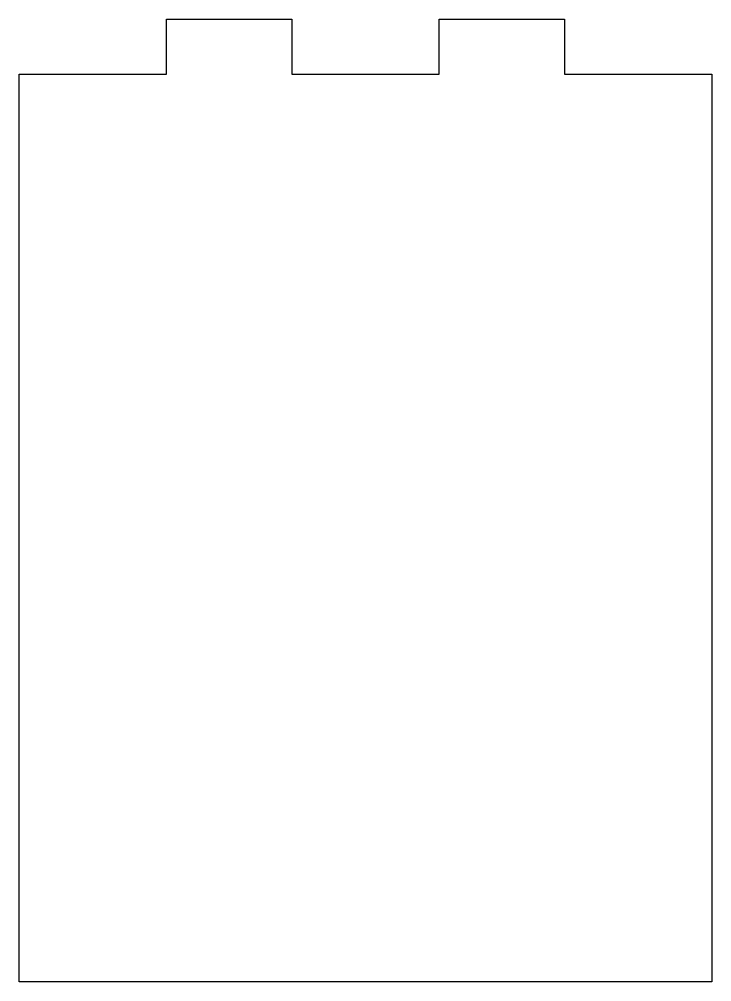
# Model space of a CAD drawing. Header units: millimetres. Extents: x 67.2 to 137.8, y -10.5 to 87.6.
import ezdxf

# ---------------------------------------------------------------- set-up
doc = ezdxf.new("R2010")
doc.units = ezdxf.units.MM
doc.layers.get('0').update_dxf_attribs({"linetype": 'CONTINUOUS'})

msp = doc.modelspace()

# ---------------------------------------------------------------- linework, layer by layer
msp.add_lwpolyline([(67.23, 81.967), (82.23, 81.967), (82.23, 87.555), (95, 87.555), (95, 81.967), (110, 81.967), (110, 87.555), (122.77, 87.555), (122.77, 81.967), (137.77, 81.967), (137.77, -10.493), (67.23, -10.493)], close=True)

doc.saveas('drawing.dxf')
